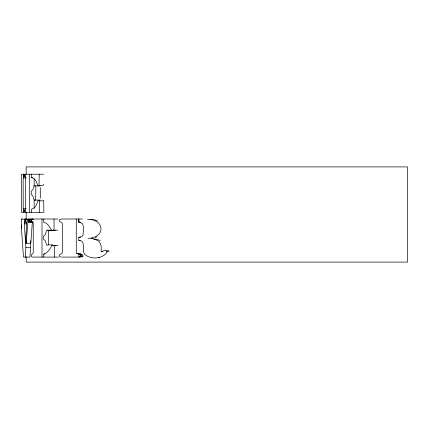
<?xml version="1.0" encoding="UTF-8"?>
<svg xmlns="http://www.w3.org/2000/svg" width="429" height="429" viewBox="0 0 429 429"><rect width="100%" height="100%" fill="white"/><g stroke="black" fill="none" stroke-linecap="round" stroke-linejoin="round"><path stroke-width="0.64" d="M23.697 211.942L23.756 209.91L23.3 208.971M23.327 174.222L23.826 175.675L23.145 179.301L23.225 208.655L26.19 208.655M25.531 208.655L25.611 179.301L24.925 175.675L25.429 174.222M25.252 257.089L25.896 247.324L24.33 224.614L24.844 220.538L24.512 219.063M30.309 243.313L30.577 247.324L29.955 257.089L23.488 257.089L21.45 228.217L21.45 219.004L29.403 219.283M26.319 219.004L25.906 219.412C25.295 221.804 27.408 223.852 26.571 226.34L25.794 238.09L26.153 243.334L30.829 243.334L32.18 224.179L32.583 222.522L33.274 221.852M26.153 243.334L28.142 219.096L33.483 219.257L28.142 219.096M21.45 228.217L21.675 225.027M35.65 200.059L35.854 187.618L35.72 185.972L34.851 185.274L34.127 185.677L32.91 189.597L31.226 191.296L31.226 194.535L32.819 195.903L34.186 200.171L34.894 200.563L35.65 200.059L40.09 200.059L39.806 200.434M32.733 222.217L28.142 222.217L29.226 221.294L29.37 220.458L28.904 219.257M48.343 244.841L48.67 243.029L48.67 232.395L48.456 230.748L47.324 230.051L46.589 230.459L45.361 234.379L43.656 236.079L43.656 239.318L45.27 240.685L46.648 244.954L47.362 245.34L48.343 244.841L52.44 244.841M43.597 184.1L43.367 185.355L37.629 185.494C36.685 182.159 35.312 178.024 31.322 177.488L31.322 174.222M39.007 185.355L39.243 174.222M43.758 219.004L43.758 222.27C47.71 223.107 49.807 226.952 51.48 230.276L52.477 230.529L53.663 230.137L54.038 228.882L54.038 219.004M102.311 251.716L103.968 250.52L105.019 250.279L106.403 250.783L107.094 251.785C103.142 259.057 91.028 259.851 84.985 254.579C80.85 250.472 86.84 240.69 78.748 240.294L78.748 237.307L81.875 236.524L82.99 235.382C83.151 231.547 84.465 226.882 82.298 223.471L78.748 222.104L78.748 219.004M78.893 256.832L80.271 256.236L80.534 255.582L80.046 254.585L78.893 254.161L78.893 256.832L81.558 256.832M58.097 245.635L54.129 245.635L52.912 245.173L51.882 245.495C50.08 249.002 47.796 252.901 43.779 254.075L43.779 257.089M25.456 208.971L24.925 210.859L25.429 212.307M25.279 219.482L25.912 218.629M30.593 219.412L30.99 219.004L32.733 219.096M92.283 238.122L91.093 238.422L96.707 239.285L100.257 240.572M95.27 237.371L97.067 236.915M87.966 238.422C105.824 237.537 104.933 219.385 87.441 219.23M98.279 257.781L99.56 257.668M43.597 174.222L21.45 174.222L21.45 212.307L23.145 212.307M23.793 175.043L24.979 175.043M23.826 175.675L25.011 175.675M23.756 176.625L25.536 176.625M31.322 177.488L32.615 177.488M23.225 177.879L26.19 177.879M35.72 185.972L40.16 185.972M31.338 212.307L31.338 209.293C35.425 208.494 36.83 204.199 37.886 200.713L38.535 200.397L39.302 200.852L43.656 200.852L43.361 200.509M23.756 209.91L25.536 209.91M23.826 210.859L25.011 210.859M23.793 211.492L24.979 211.492M23.327 212.307L43.865 212.307L43.726 201.389M58.006 219.004L32.722 219.004L31.633 219.38L31.253 220.458L31.446 221.407L33.017 222.662L33.253 224.083L33.253 252.011L33.017 253.432L31.446 254.687L31.253 255.636L31.633 256.708L32.722 257.089L58.435 257.089M82.411 219.004L61.503 219.004L59.309 219.841L59.47 221.407L61.974 222.662L62.35 224.083L62.35 252.011L61.974 253.432L59.47 254.687L59.159 255.636L59.77 256.708L61.503 257.089M29.258 219.766L31.869 219.766M27.805 219.9L29.145 219.9M29.37 220.458L31.333 220.458M24.844 220.538L26.024 220.538M27.767 220.57L29.108 220.57M29.226 221.294L31.843 221.294M24.785 221.423L25.965 221.423M27.831 221.455L29.172 221.455M28.689 221.852L32.62 221.852M78.748 222.104L80.084 222.104M80.228 222.152L78.893 222.152L78.893 219.004M24.373 222.758L26.737 222.758M24.308 223.831L26.673 223.831M53.663 230.137L57.642 230.137M47.748 230.191L52.027 230.228L51.442 230.051M51.48 230.276L55.507 230.276M48.456 230.748L52.547 230.748M78.748 237.307L80.749 237.307M78.748 240.294L80.084 240.294M51.882 245.495L55.904 245.495M25.896 247.324L30.577 247.324M106.403 250.783L109.068 250.783M93.72 239.285C100.788 240.315 101.716 245.399 101.121 251.619L102.799 251.619M107.094 251.785L109.084 251.785M76.271 219.004L76.271 251.785L76.737 253.351L80.132 253.351L80.588 253.7M43.779 254.075L44.986 254.075M78.893 254.161L81.558 254.161M80.046 254.585L82.69 254.585M80.534 255.582L83.167 255.582M80.271 256.236L82.91 256.236M79.478 256.751L82.797 256.751M62.318 257.089L80.18 257.089M90.573 219.23L94.932 219.911L97.689 220.94M78.657 254.048L76.737 253.351M101.121 251.619L101.759 251.844M21.718 219.004L22.169 219.369M30.7 221.991L30.92 222.324M54.129 245.635L54.472 247.238L54.472 257.089M39.302 200.852L39.522 212.307M30.652 240.712L30.829 243.334M41.999 219.004L41.999 257.089M40.294 187.618L40.294 198.246M34.148 178.904L34.148 186.25M34.148 199.614L34.148 208.301M29.58 174.222L29.58 212.307M26.18 174.222L26.18 166.897L407.55 166.897L407.55 262.103L26.18 262.103L26.18 256.778M26.18 212.167L26.18 219.492"/></g></svg>
